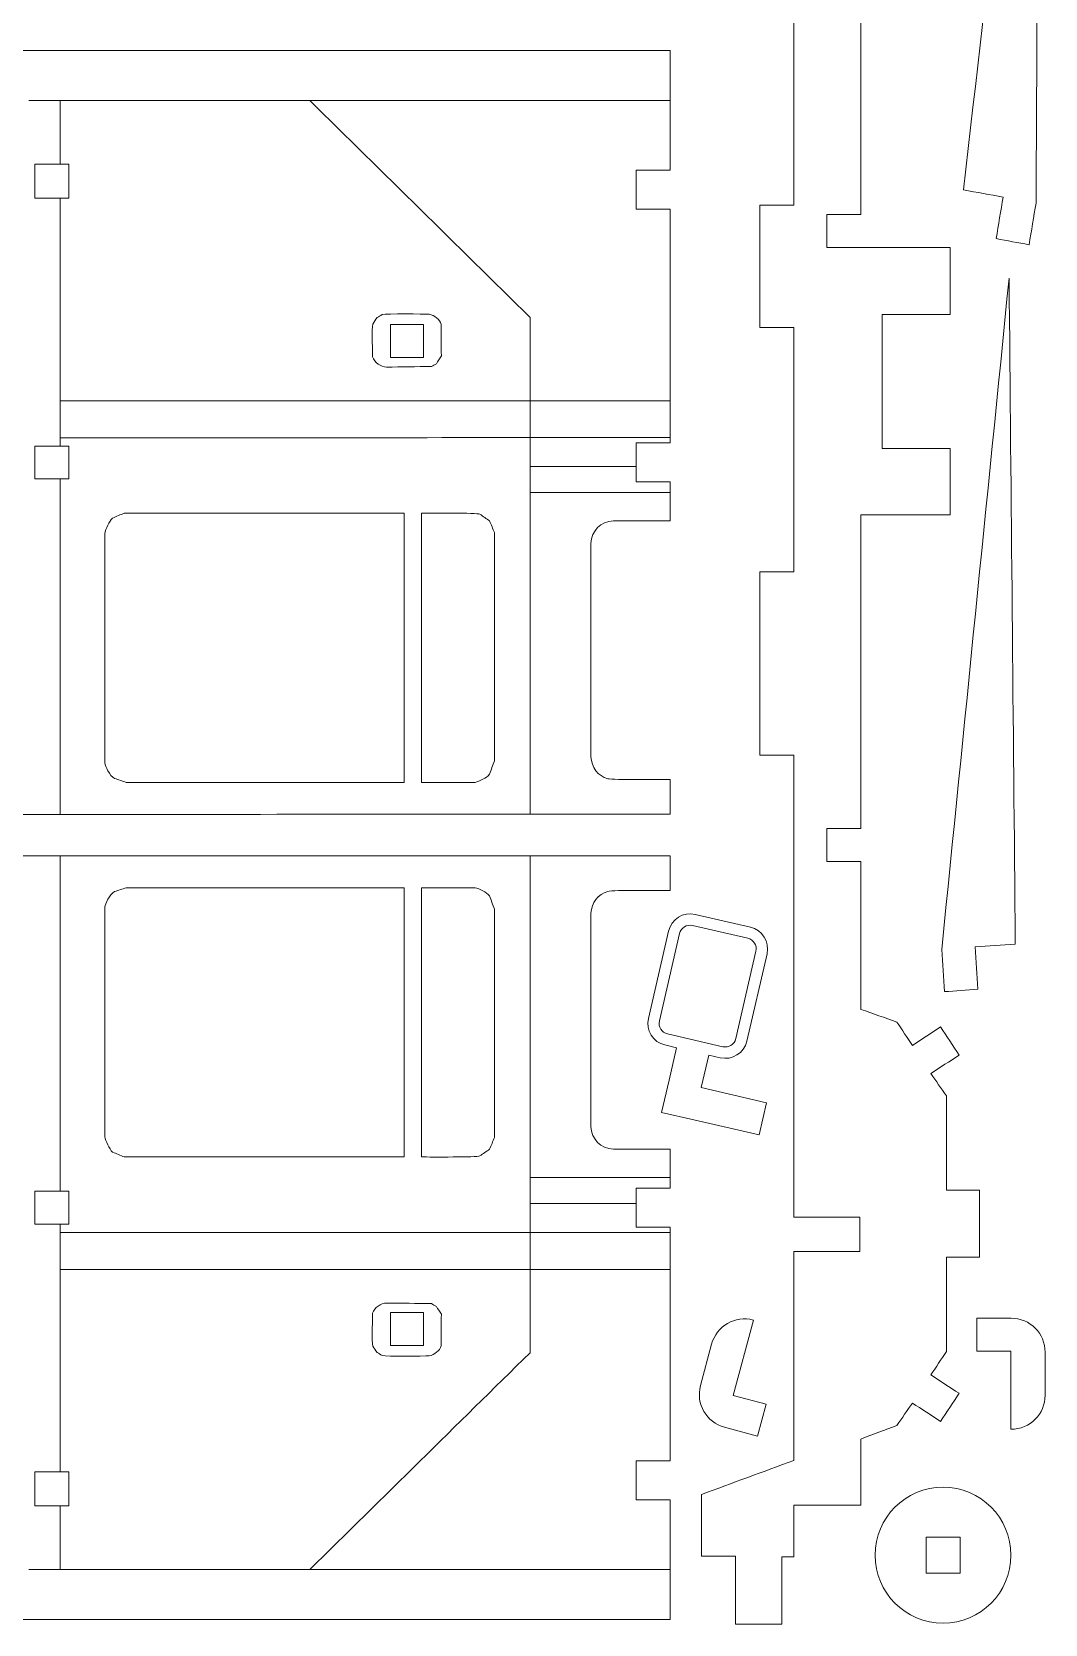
# Model space of a CAD drawing. Header units: centimetres. Extents: x -48.4 to 34, y -21.6 to 8.
# Drawn here: x -36.99 to -28.05, y -21.51 to -7.47 of the extents above; entities that cross this region are included whole.
import ezdxf

# ---------------------------------------------------------------- set-up
doc = ezdxf.new("R2010")
doc.units = ezdxf.units.CM
doc.header["$MEASUREMENT"] = 0
doc.layers.add('Camada 1', color=7, linetype='Continuous')

msp = doc.modelspace()

# ---------------------------------------------------------------- linework, layer by layer
at = {"layer": 'Camada 1', "color": 5, "lineweight": 9}
for points, knots in [([(-29.97022, -4.88466), (-29.94847, -4.98225), (-29.92673, -5.07984), (-29.90498, -5.17743), (-29.90498, -5.17743), (-29.66656, -5.12429), (-29.42813, -5.07116), (-29.18971, -5.01802), (-29.18971, -5.01802), (-29.08973, -5.01907), (-28.98974, -5.02011), (-28.88976, -5.02116), (-28.88976, -5.02116), (-28.88976, -5.21724), (-28.88976, -5.41333), (-28.88976, -5.60941), (-28.88976, -5.60941), (-28.98974, -5.60941), (-29.08973, -5.60941), (-29.18971, -5.60941), (-29.18971, -5.60941), (-29.18971, -6.00367), (-29.18971, -6.39794), (-29.18971, -6.7922), (-29.18971, -6.7922), (-29.08973, -6.7922), (-28.98974, -6.7922), (-28.88976, -6.7922), (-28.88976, -6.7922), (-28.88976, -6.98648), (-28.88976, -7.18076), (-28.88976, -7.37504), (-28.88976, -7.37504), (-29.15261, -7.37504), (-29.41545, -7.37504), (-29.6783, -7.37504), (-29.6783, -7.37504), (-29.6783, -7.94357), (-29.6783, -8.51211), (-29.6783, -9.08064), (-29.6783, -9.08064), (-29.77829, -9.08064), (-29.87829, -9.08064), (-29.97828, -9.08064), (-29.97828, -9.08064), (-29.97828, -9.17779), (-29.97828, -9.27493), (-29.97828, -9.37208), (-29.97828, -9.37208), (-29.61544, -9.37208), (-29.2526, -9.37207), (-28.88976, -9.37207), (-28.88976, -9.37207), (-28.88976, -9.5692), (-28.88976, -9.76634), (-28.88976, -9.96347), (-28.88976, -9.96347), (-29.09021, -9.96347), (-29.29066, -9.96347), (-29.49111, -9.96347), (-29.49111, -9.96347), (-29.49111, -10.35773), (-29.49111, -10.752), (-29.49111, -11.14626), (-29.49111, -11.14626), (-29.29066, -11.14626), (-29.09021, -11.14626), (-28.88976, -11.14626), (-28.88976, -11.14626), (-28.88976, -11.34054), (-28.88976, -11.53482), (-28.88976, -11.7291), (-28.88976, -11.7291), (-29.15261, -11.7291), (-29.41545, -11.7291), (-29.6783, -11.7291), (-29.6783, -11.7291), (-29.6783, -12.6519), (-29.6783, -13.57471), (-29.6783, -14.49751), (-29.6783, -14.49751), (-29.77829, -14.49751), (-29.87829, -14.49751), (-29.97828, -14.49751), (-29.97828, -14.49751), (-29.97828, -14.59465), (-29.97828, -14.69179), (-29.97828, -14.78893), (-29.97828, -14.78893), (-29.87829, -14.78893), (-29.77829, -14.78893), (-29.6783, -14.78893), (-29.6783, -14.78893), (-29.6783, -15.22319), (-29.6783, -15.65746), (-29.6783, -16.09172), (-29.6783, -16.09172), (-29.57259, -16.12886), (-29.46689, -16.16599), (-29.36118, -16.20313), (-29.36118, -16.20313), (-29.31547, -16.2717), (-29.26975, -16.34027), (-29.22404, -16.40884), (-29.22404, -16.40884), (-29.14119, -16.35456), (-29.05834, -16.30027), (-28.97549, -16.24599), (-28.97549, -16.24599), (-28.92121, -16.32885), (-28.86692, -16.4117), (-28.81264, -16.49456), (-28.81264, -16.49456), (-28.89549, -16.54883), (-28.97834, -16.60311), (-29.06119, -16.65738), (-29.06119, -16.65738), (-29.01548, -16.72309), (-28.96978, -16.78881), (-28.92407, -16.85452), (-28.92407, -16.85452), (-28.92407, -17.13165), (-28.92407, -17.40877), (-28.92407, -17.6859), (-28.92407, -17.6859), (-28.82693, -17.6859), (-28.72979, -17.6859), (-28.63265, -17.6859), (-28.63265, -17.6859), (-28.63265, -17.88303), (-28.63265, -18.08017), (-28.63265, -18.2773), (-28.63265, -18.2773), (-28.72979, -18.2773), (-28.82693, -18.2773), (-28.92407, -18.2773), (-28.92407, -18.2773), (-28.92407, -18.55443), (-28.92407, -18.83156), (-28.92407, -19.10869), (-28.92407, -19.10869), (-28.96978, -19.17726), (-29.01548, -19.24582), (-29.06119, -19.31439), (-29.06119, -19.31439), (-28.97834, -19.36867), (-28.89549, -19.42295), (-28.81264, -19.47723), (-28.81264, -19.47723), (-28.86692, -19.56009), (-28.92121, -19.64294), (-28.97549, -19.7258), (-28.97549, -19.7258), (-29.05834, -19.67152), (-29.14119, -19.61723), (-29.22404, -19.56295), (-29.22404, -19.56295), (-29.26975, -19.62866), (-29.31547, -19.69437), (-29.36118, -19.76008), (-29.36118, -19.76008), (-29.46689, -19.80008), (-29.57259, -19.84007), (-29.6783, -19.88007), (-29.6783, -19.88007), (-29.6783, -20.07436), (-29.6783, -20.26864), (-29.6783, -20.46293), (-29.6783, -20.46293), (-29.87544, -20.46293), (-30.07257, -20.46293), (-30.26971, -20.46293), (-30.26971, -20.46293), (-30.26971, -20.61464), (-30.26971, -20.76635), (-30.26971, -20.91806), (-30.26971, -20.91806), (-30.30543, -20.91806), (-30.34115, -20.91806), (-30.37687, -20.91806), (-30.37687, -20.91806), (-30.37687, -21.11629), (-30.37687, -21.31453), (-30.37687, -21.51276), (-30.37687, -21.51276), (-30.51258, -21.51276), (-30.64829, -21.51276), (-30.784, -21.51276), (-30.784, -21.51276), (-30.784, -21.31279), (-30.784, -21.11283), (-30.784, -20.91286), (-30.784, -20.91286), (-30.88398, -20.91286), (-30.98397, -20.91286), (-31.08395, -20.91286), (-31.08395, -20.91286), (-31.08395, -20.73145), (-31.08395, -20.55003), (-31.08395, -20.36862), (-31.08395, -20.36862), (-30.81254, -20.26862), (-30.54112, -20.16863), (-30.26971, -20.06863), (-30.26971, -20.06863), (-30.26971, -19.45438), (-30.2697, -18.84012), (-30.2697, -18.22587), (-30.2697, -18.22587), (-30.07542, -18.22587), (-29.88113, -18.22587), (-29.68685, -18.22587), (-29.68685, -18.22587), (-29.68685, -18.12541), (-29.68685, -18.02494), (-29.68685, -17.92448), (-29.68685, -17.92448), (-29.88113, -17.92448), (-30.07542, -17.92448), (-30.2697, -17.92448), (-30.2697, -17.92448), (-30.2697, -16.56614), (-30.2697, -15.2078), (-30.2697, -13.84946), (-30.2697, -13.84946), (-30.36968, -13.84946), (-30.46967, -13.84946), (-30.56965, -13.84946), (-30.56965, -13.84946), (-30.56965, -13.3106), (-30.56965, -12.77175), (-30.56965, -12.23289), (-30.56965, -12.23289), (-30.46967, -12.23289), (-30.36968, -12.23289), (-30.2697, -12.23289), (-30.2697, -12.23289), (-30.2697, -11.51441), (-30.2697, -10.79594), (-30.2697, -10.07746), (-30.2697, -10.07746), (-30.36968, -10.07746), (-30.46967, -10.07746), (-30.56965, -10.07746), (-30.56965, -10.07746), (-30.56965, -9.71822), (-30.56965, -9.35899), (-30.56965, -8.99975), (-30.56965, -8.99975), (-30.46967, -8.99975), (-30.36968, -8.99975), (-30.2697, -8.99975), (-30.2697, -8.99975), (-30.2697, -8.28127), (-30.2697, -7.5628), (-30.2697, -6.84432), (-30.2697, -6.84432), (-30.36968, -6.84432), (-30.46967, -6.84432), (-30.56965, -6.84432), (-30.56965, -6.84432), (-30.56965, -6.30546), (-30.56965, -5.76661), (-30.56965, -5.22775), (-30.56965, -5.22775), (-30.46967, -5.22775), (-30.36968, -5.22775), (-30.2697, -5.22775), (-30.2697, -5.22775), (-30.2697, -4.68889), (-30.2697, -4.15003), (-30.2697, -3.61117), (-30.2697, -3.61117), (-30.43398, -3.177), (-30.59827, -2.74282), (-30.76255, -2.30865), (-30.76255, -2.30865), (-30.59827, -2.24649), (-30.43398, -2.18433), (-30.2697, -2.12217), (-30.2697, -2.12217), (-30.2697, -1.60421), (-30.2697, -1.08627), (-30.2697, -0.56832), (-30.2697, -0.56832), (-30.07542, -0.56832), (-29.88113, -0.56832), (-29.68685, -0.56832), (-29.68685, -0.56832), (-29.68685, -0.46833), (-29.68685, -0.36834), (-29.68685, -0.26833), (-29.68685, -0.26833), (-29.88113, -0.26833), (-30.07542, -0.26833), (-30.2697, -0.26833), (-30.2697, -0.26833), (-30.2697, 0.3088), (-30.26969, 0.88592), (-30.26969, 1.46305), (-30.26969, 1.46305), (-30.3763, 1.50051), (-30.48291, 1.53798), (-30.58952, 1.57544), (-30.58952, 1.57544), (-30.63148, 1.76701), (-30.67343, 1.95857), (-30.71539, 2.15014), (-30.71539, 2.15014), (-30.79247, 2.46661), (-30.86954, 2.78308), (-30.94662, 3.09955), (-30.94662, 3.09955), (-30.94662, 3.40114), (-30.94662, 3.70273), (-30.94662, 4.00433), (-30.94662, 4.00433), (-30.88781, 4.00433), (-30.82901, 4.00433), (-30.7702, 4.00433), (-30.7702, 4.00433), (-30.7702, 4.10432), (-30.7702, 4.2043), (-30.7702, 4.30429), (-30.7702, 4.30429), (-30.57307, 4.30429), (-30.37593, 4.30429), (-30.1788, 4.30429), (-30.1788, 4.30429), (-30.1788, 4.2043), (-30.1788, 4.10432), (-30.1788, 4.00433), (-30.1788, 4.00433), (-30.1148, 4.00433), (-30.0508, 4.00433), (-29.9868, 4.00433), (-29.9868, 4.00433), (-29.9868, 3.50441), (-29.9868, 3.00448), (-29.9868, 2.50456), (-29.9868, 2.50456), (-29.88712, 2.50456), (-29.78743, 2.50455), (-29.68775, 2.50455), (-29.68775, 2.50455), (-29.68794, 2.19388), (-29.68813, 1.8832), (-29.68832, 1.57253), (-29.68832, 1.57253), (-29.57765, 1.53423), (-29.46699, 1.49593), (-29.35632, 1.45763), (-29.35632, 1.45763), (-29.31222, 1.39086), (-29.26813, 1.32408), (-29.22403, 1.25731), (-29.22403, 1.25731), (-29.14051, 1.31246), (-29.05699, 1.36762), (-28.97347, 1.42277), (-28.97347, 1.42277), (-28.91879, 1.34018), (-28.8641, 1.2576), (-28.80942, 1.17501), (-28.80942, 1.17501), (-28.89334, 1.11959), (-28.97727, 1.06417), (-29.06119, 1.00875), (-29.06119, 1.00875), (-29.01548, 0.94018), (-28.96977, 0.87162), (-28.92406, 0.80305), (-28.92406, 0.80305), (-28.92406, 0.52592), (-28.92406, 0.24878), (-28.92406, -0.02835), (-28.92406, -0.02835), (-28.82408, -0.02835), (-28.72409, -0.02834), (-28.62411, -0.02834), (-28.62411, -0.02834), (-28.62411, -0.22547), (-28.62411, -0.4226), (-28.62411, -0.61973), (-28.62411, -0.61973), (-28.72409, -0.61973), (-28.82408, -0.61975), (-28.92406, -0.61975), (-28.92406, -0.61975), (-28.92406, -0.89687), (-28.92406, -1.17399), (-28.92406, -1.45112), (-28.92406, -1.45112), (-28.96865, -1.51757), (-29.01324, -1.58401), (-29.05783, -1.65046), (-29.05783, -1.65046), (-28.97472, -1.70623), (-28.89161, -1.762), (-28.8085, -1.81777), (-28.8085, -1.81777), (-28.86359, -1.90009), (-28.91868, -1.98242), (-28.97377, -2.06474), (-28.97377, -2.06474), (-29.05728, -2.0087), (-29.14079, -1.95266), (-29.2243, -1.89661), (-29.2243, -1.89661), (-29.26992, -1.96525), (-29.31553, -2.03387), (-29.36115, -2.1025), (-29.36115, -2.1025), (-29.47163, -2.14132), (-29.58212, -2.18015), (-29.6926, -2.21897), (-29.6926, -2.21897), (-29.69117, -2.22306), (-29.68973, -2.22714), (-29.6883, -2.23123), (-29.6883, -2.23123), (-29.6883, -2.45472), (-29.6883, -2.67822), (-29.6883, -2.90171), (-29.6883, -2.90171), (-29.78828, -2.9019), (-29.88827, -2.9021), (-29.98825, -2.90229), (-29.98825, -2.90229), (-29.98801, -3.02683), (-29.98777, -3.15136), (-29.98753, -3.2759), (-29.98753, -3.2759), (-29.93754, -3.27569), (-29.88754, -3.27547), (-29.83755, -3.27526), (-29.83755, -3.27526), (-29.83759, -3.37525), (-29.83763, -3.47523), (-29.83767, -3.57522), (-29.83767, -3.57522), (-29.78768, -3.57524), (-29.73769, -3.57526), (-29.6877, -3.57528), (-29.6877, -3.57528), (-29.68787, -3.98846), (-29.68805, -4.40163), (-29.68822, -4.81481), (-29.68822, -4.81481), (-29.78222, -4.83809), (-29.87622, -4.86138), (-29.97022, -4.88466)], [0, 0, 0, 0, 0.00877193, 0.00877193, 0.00877193, 0.00877193, 0.01754386, 0.01754386, 0.01754386, 0.01754386, 0.02631579, 0.02631579, 0.02631579, 0.02631579, 0.03508772, 0.03508772, 0.03508772, 0.03508772, 0.04385965, 0.04385965, 0.04385965, 0.04385965, 0.05263158, 0.05263158, 0.05263158, 0.05263158, 0.06140351, 0.06140351, 0.06140351, 0.06140351, 0.07017544, 0.07017544, 0.07017544, 0.07017544, 0.07894737, 0.07894737, 0.07894737, 0.07894737, 0.0877193, 0.0877193, 0.0877193, 0.0877193, 0.09649123, 0.09649123, 0.09649123, 0.09649123, 0.10526316, 0.10526316, 0.10526316, 0.10526316, 0.11403509, 0.11403509, 0.11403509, 0.11403509, 0.12280702, 0.12280702, 0.12280702, 0.12280702, 0.13157895, 0.13157895, 0.13157895, 0.13157895, 0.14035088, 0.14035088, 0.14035088, 0.14035088, 0.14912281, 0.14912281, 0.14912281, 0.14912281, 0.15789474, 0.15789474, 0.15789474, 0.15789474, 0.16666667, 0.16666667, 0.16666667, 0.16666667, 0.1754386, 0.1754386, 0.1754386, 0.1754386, 0.18421053, 0.18421053, 0.18421053, 0.18421053, 0.19298246, 0.19298246, 0.19298246, 0.19298246, 0.20175439, 0.20175439, 0.20175439, 0.20175439, 0.21052632, 0.21052632, 0.21052632, 0.21052632, 0.21929825, 0.21929825, 0.21929825, 0.21929825, 0.22807018, 0.22807018, 0.22807018, 0.22807018, 0.23684211, 0.23684211, 0.23684211, 0.23684211, 0.24561404, 0.24561404, 0.24561404, 0.24561404, 0.25438596, 0.25438596, 0.25438596, 0.25438596, 0.26315789, 0.26315789, 0.26315789, 0.26315789, 0.27192982, 0.27192982, 0.27192982, 0.27192982, 0.28070175, 0.28070175, 0.28070175, 0.28070175, 0.28947368, 0.28947368, 0.28947368, 0.28947368, 0.29824561, 0.29824561, 0.29824561, 0.29824561, 0.30701754, 0.30701754, 0.30701754, 0.30701754, 0.31578947, 0.31578947, 0.31578947, 0.31578947, 0.3245614, 0.3245614, 0.3245614, 0.3245614, 0.33333333, 0.33333333, 0.33333333, 0.33333333, 0.34210526, 0.34210526, 0.34210526, 0.34210526, 0.35087719, 0.35087719, 0.35087719, 0.35087719, 0.35964912, 0.35964912, 0.35964912, 0.35964912, 0.36842105, 0.36842105, 0.36842105, 0.36842105, 0.37719298, 0.37719298, 0.37719298, 0.37719298, 0.38596491, 0.38596491, 0.38596491, 0.38596491, 0.39473684, 0.39473684, 0.39473684, 0.39473684, 0.40350877, 0.40350877, 0.40350877, 0.40350877, 0.4122807, 0.4122807, 0.4122807, 0.4122807, 0.42105263, 0.42105263, 0.42105263, 0.42105263, 0.42982456, 0.42982456, 0.42982456, 0.42982456, 0.43859649, 0.43859649, 0.43859649, 0.43859649, 0.44736842, 0.44736842, 0.44736842, 0.44736842, 0.45614035, 0.45614035, 0.45614035, 0.45614035, 0.46491228, 0.46491228, 0.46491228, 0.46491228, 0.47368421, 0.47368421, 0.47368421, 0.47368421, 0.48245614, 0.48245614, 0.48245614, 0.48245614, 0.49122807, 0.49122807, 0.49122807, 0.49122807, 0.5, 0.5, 0.5, 0.5, 0.50877193, 0.50877193, 0.50877193, 0.50877193, 0.51754386, 0.51754386, 0.51754386, 0.51754386, 0.52631579, 0.52631579, 0.52631579, 0.52631579, 0.53508772, 0.53508772, 0.53508772, 0.53508772, 0.54385965, 0.54385965, 0.54385965, 0.54385965, 0.55263158, 0.55263158, 0.55263158, 0.55263158, 0.56140351, 0.56140351, 0.56140351, 0.56140351, 0.57017544, 0.57017544, 0.57017544, 0.57017544, 0.57894737, 0.57894737, 0.57894737, 0.57894737, 0.5877193, 0.5877193, 0.5877193, 0.5877193, 0.59649123, 0.59649123, 0.59649123, 0.59649123, 0.60526316, 0.60526316, 0.60526316, 0.60526316, 0.61403509, 0.61403509, 0.61403509, 0.61403509, 0.62280702, 0.62280702, 0.62280702, 0.62280702, 0.63157895, 0.63157895, 0.63157895, 0.63157895, 0.64035088, 0.64035088, 0.64035088, 0.64035088, 0.64912281, 0.64912281, 0.64912281, 0.64912281, 0.65789474, 0.65789474, 0.65789474, 0.65789474, 0.66666667, 0.66666667, 0.66666667, 0.66666667, 0.6754386, 0.6754386, 0.6754386, 0.6754386, 0.68421053, 0.68421053, 0.68421053, 0.68421053, 0.69298246, 0.69298246, 0.69298246, 0.69298246, 0.70175439, 0.70175439, 0.70175439, 0.70175439, 0.71052632, 0.71052632, 0.71052632, 0.71052632, 0.71929825, 0.71929825, 0.71929825, 0.71929825, 0.72807018, 0.72807018, 0.72807018, 0.72807018, 0.73684211, 0.73684211, 0.73684211, 0.73684211, 0.74561404, 0.74561404, 0.74561404, 0.74561404, 0.75438596, 0.75438596, 0.75438596, 0.75438596, 0.76315789, 0.76315789, 0.76315789, 0.76315789, 0.77192982, 0.77192982, 0.77192982, 0.77192982, 0.78070175, 0.78070175, 0.78070175, 0.78070175, 0.78947368, 0.78947368, 0.78947368, 0.78947368, 0.79824561, 0.79824561, 0.79824561, 0.79824561, 0.80701754, 0.80701754, 0.80701754, 0.80701754, 0.81578947, 0.81578947, 0.81578947, 0.81578947, 0.8245614, 0.8245614, 0.8245614, 0.8245614, 0.83333333, 0.83333333, 0.83333333, 0.83333333, 0.84210526, 0.84210526, 0.84210526, 0.84210526, 0.85087719, 0.85087719, 0.85087719, 0.85087719, 0.85964912, 0.85964912, 0.85964912, 0.85964912, 0.86842105, 0.86842105, 0.86842105, 0.86842105, 0.87719298, 0.87719298, 0.87719298, 0.87719298, 0.88596491, 0.88596491, 0.88596491, 0.88596491, 0.89473684, 0.89473684, 0.89473684, 0.89473684, 0.90350877, 0.90350877, 0.90350877, 0.90350877, 0.9122807, 0.9122807, 0.9122807, 0.9122807, 0.92105263, 0.92105263, 0.92105263, 0.92105263, 0.92982456, 0.92982456, 0.92982456, 0.92982456, 0.93859649, 0.93859649, 0.93859649, 0.93859649, 0.94736842, 0.94736842, 0.94736842, 0.94736842, 0.95614035, 0.95614035, 0.95614035, 0.95614035, 0.96491228, 0.96491228, 0.96491228, 0.96491228, 0.97368421, 0.97368421, 0.97368421, 0.97368421, 0.98245614, 0.98245614, 0.98245614, 0.98245614, 1, 1, 1, 1]), ([(-28.77343, -8.866), (-28.55058, -6.92147), (-28.32774, -4.97694), (-28.10489, -3.0324), (-28.10489, -3.0324), (-28.11428, -5.0153), (-28.12369, -6.99818), (-28.1331, -8.98107), (-28.1331, -8.98107), (-28.15379, -9.10346), (-28.17449, -9.22583), (-28.19518, -9.34822), (-28.19518, -9.34822), (-28.29196, -9.33053), (-28.38871, -9.31284), (-28.48547, -9.29514), (-28.48547, -9.29514), (-28.46476, -9.17277), (-28.44406, -9.05038), (-28.42336, -8.92802), (-28.42336, -8.92802), (-28.54005, -8.90734), (-28.65674, -8.88667), (-28.77343, -8.866)], [0, 0, 0, 0, 0.14285714, 0.14285714, 0.14285714, 0.14285714, 0.28571429, 0.28571429, 0.28571429, 0.28571429, 0.42857143, 0.42857143, 0.42857143, 0.42857143, 0.57142857, 0.57142857, 0.57142857, 0.57142857, 0.71428571, 0.71428571, 0.71428571, 0.71428571, 1, 1, 1, 1]), ([(-42.0825, -11.75929), (-41.91021, -12.0664), (-41.73793, -12.37352), (-41.56564, -12.68063), (-41.56564, -12.68063), (-41.65285, -12.72953), (-41.74006, -12.77844), (-41.82727, -12.82734), (-41.82727, -12.82734), (-41.68242, -13.08564), (-41.53758, -13.34395), (-41.39273, -13.60225), (-41.39273, -13.60225), (-41.30552, -13.55335), (-41.21831, -13.50444), (-41.1311, -13.45554), (-41.1311, -13.45554), (-40.95967, -13.76124), (-40.78825, -14.06693), (-40.61682, -14.37263), (-40.61682, -14.37263), (-37.53128, -14.37204), (-34.44575, -14.37145), (-31.36021, -14.37086), (-31.36021, -14.37086), (-31.36021, -14.2686), (-31.36021, -14.16634), (-31.36021, -14.06408), (-31.36021, -14.06408), (-31.44252, -14.06408), (-31.86175, -14.07071), (-31.9119, -14.05727), (-31.9119, -14.05727), (-31.99967, -14.03375), (-32.05402, -13.95693), (-32.06011, -13.86412), (-32.06011, -13.86412), (-32.06011, -13.23747), (-32.06011, -12.61082), (-32.06011, -11.98417), (-32.06011, -11.98417), (-32.05245, -11.86749), (-31.97684, -11.79184), (-31.86014, -11.78421), (-31.86014, -11.78421), (-31.6935, -11.78421), (-31.52685, -11.78421), (-31.36021, -11.78421), (-31.36021, -11.78421), (-31.36021, -11.66964), (-31.36021, -11.55508), (-31.36021, -11.44051), (-31.36021, -11.44051), (-31.4602, -11.44051), (-31.56018, -11.44051), (-31.66017, -11.44051), (-31.66017, -11.44051), (-31.66017, -11.32594), (-31.66017, -11.21138), (-31.66017, -11.09681), (-31.66017, -11.09681), (-31.56018, -11.09681), (-31.4602, -11.09681), (-31.36021, -11.09681), (-31.36021, -11.09681), (-31.36021, -10.40942), (-31.36021, -9.72203), (-31.36021, -9.03464), (-31.36021, -9.03464), (-31.4602, -9.03464), (-31.56018, -9.03464), (-31.66017, -9.03464), (-31.66017, -9.03464), (-31.66017, -8.92007), (-31.66017, -8.80551), (-31.66017, -8.69094), (-31.66017, -8.69094), (-31.56018, -8.69094), (-31.4602, -8.69094), (-31.36021, -8.69094), (-31.36021, -8.69094), (-31.36021, -8.33924), (-31.36021, -7.98754), (-31.36021, -7.63584), (-31.36021, -7.63584), (-35.20857, -7.63584), (-39.05693, -7.63584), (-42.90529, -7.63584), (-42.90529, -7.63584), (-43.1167, -8.24153), (-43.32812, -8.84722), (-43.53953, -9.4529), (-43.53953, -9.4529), (-43.81095, -9.63289), (-44.08236, -9.81288), (-44.35378, -9.99287), (-44.35378, -9.99287), (-45.16231, -9.99287), (-45.97083, -9.99287), (-46.77936, -9.99287), (-46.77936, -9.99287), (-47.05078, -9.81288), (-47.32219, -9.63289), (-47.59361, -9.4529), (-47.59361, -9.4529), (-47.769, -8.98721), (-47.94439, -8.52152), (-48.11978, -8.05583), (-48.11978, -8.05583), (-48.1958, -8.05583), (-48.27183, -8.05583), (-48.34785, -8.05583), (-48.34785, -8.05583), (-48.34785, -8.94436), (-48.34785, -9.83289), (-48.34785, -10.7214), (-48.34785, -10.7214), (-46.2594, -10.7214), (-44.17094, -10.72142), (-42.08249, -10.72142), (-42.08249, -10.72142), (-42.08249, -11.06738), (-42.0825, -11.41333), (-42.0825, -11.75929)], [0, 0, 0, 0, 0.03125, 0.03125, 0.03125, 0.03125, 0.0625, 0.0625, 0.0625, 0.0625, 0.09375, 0.09375, 0.09375, 0.09375, 0.125, 0.125, 0.125, 0.125, 0.15625, 0.15625, 0.15625, 0.15625, 0.1875, 0.1875, 0.1875, 0.1875, 0.21875, 0.21875, 0.21875, 0.21875, 0.25, 0.25, 0.25, 0.25, 0.28125, 0.28125, 0.28125, 0.28125, 0.3125, 0.3125, 0.3125, 0.3125, 0.34375, 0.34375, 0.34375, 0.34375, 0.375, 0.375, 0.375, 0.375, 0.40625, 0.40625, 0.40625, 0.40625, 0.4375, 0.4375, 0.4375, 0.4375, 0.46875, 0.46875, 0.46875, 0.46875, 0.5, 0.5, 0.5, 0.5, 0.53125, 0.53125, 0.53125, 0.53125, 0.5625, 0.5625, 0.5625, 0.5625, 0.59375, 0.59375, 0.59375, 0.59375, 0.625, 0.625, 0.625, 0.625, 0.65625, 0.65625, 0.65625, 0.65625, 0.6875, 0.6875, 0.6875, 0.6875, 0.71875, 0.71875, 0.71875, 0.71875, 0.75, 0.75, 0.75, 0.75, 0.78125, 0.78125, 0.78125, 0.78125, 0.8125, 0.8125, 0.8125, 0.8125, 0.84375, 0.84375, 0.84375, 0.84375, 0.875, 0.875, 0.875, 0.875, 0.90625, 0.90625, 0.90625, 0.90625, 0.9375, 0.9375, 0.9375, 0.9375, 1, 1, 1, 1]), ([(-36.74301, -8.63867), (-36.8172, -8.63867), (-36.89138, -8.63867), (-36.96557, -8.63867), (-36.96557, -8.63867), (-36.96557, -8.73866), (-36.96557, -8.83866), (-36.96557, -8.93865), (-36.96557, -8.93865), (-36.86558, -8.93865), (-36.7656, -8.93865), (-36.66561, -8.93865), (-36.66561, -8.93865), (-36.66561, -8.83866), (-36.66561, -8.73866), (-36.66561, -8.63867), (-36.66561, -8.63867), (-36.69141, -8.63867), (-36.71721, -8.63867), (-36.74301, -8.63867)], [0, 0, 0, 0, 0.16666667, 0.16666667, 0.16666667, 0.16666667, 0.33333333, 0.33333333, 0.33333333, 0.33333333, 0.5, 0.5, 0.5, 0.5, 0.66666667, 0.66666667, 0.66666667, 0.66666667, 1, 1, 1, 1]), ([(-28.31626, -15.51617), (-28.33463, -13.55899), (-28.35299, -11.60182), (-28.37135, -9.64464), (-28.37135, -9.64464), (-28.56928, -11.61766), (-28.76719, -13.59066), (-28.96511, -15.56367), (-28.96511, -15.56367), (-28.95732, -15.68755), (-28.94953, -15.81142), (-28.94174, -15.9353), (-28.94174, -15.9353), (-28.84365, -15.92782), (-28.74558, -15.92034), (-28.6475, -15.91285), (-28.6475, -15.91285), (-28.65529, -15.78898), (-28.66309, -15.66511), (-28.67089, -15.54125), (-28.67089, -15.54125), (-28.55268, -15.53288), (-28.43446, -15.52452), (-28.31626, -15.51617)], [0, 0, 0, 0, 0.14285714, 0.14285714, 0.14285714, 0.14285714, 0.28571429, 0.28571429, 0.28571429, 0.28571429, 0.42857143, 0.42857143, 0.42857143, 0.42857143, 0.57142857, 0.57142857, 0.57142857, 0.57142857, 0.71428571, 0.71428571, 0.71428571, 0.71428571, 1, 1, 1, 1]), ([(-33.82862, -10.05286), (-33.73148, -10.05286), (-33.63434, -10.05286), (-33.5372, -10.05286), (-33.5372, -10.05286), (-33.5372, -10.14999), (-33.5372, -10.24714), (-33.5372, -10.34427), (-33.5372, -10.34427), (-33.63434, -10.34427), (-33.73148, -10.34427), (-33.82862, -10.34427), (-33.82862, -10.34427), (-33.82862, -10.24714), (-33.82862, -10.14999), (-33.82862, -10.05286)], [0, 0, 0, 0, 0.2, 0.2, 0.2, 0.2, 0.4, 0.4, 0.4, 0.4, 0.6, 0.6, 0.6, 0.6, 1, 1, 1, 1]), ([(-36.66561, -11.41421), (-36.7656, -11.41421), (-36.86558, -11.41421), (-36.96557, -11.41421), (-36.96557, -11.41421), (-36.96557, -11.31755), (-36.96557, -11.22089), (-36.96557, -11.12423), (-36.96557, -11.12423), (-36.86558, -11.12423), (-36.7656, -11.12423), (-36.66561, -11.12423), (-36.66561, -11.12423), (-36.66561, -11.22089), (-36.66561, -11.31755), (-36.66561, -11.41421)], [0, 0, 0, 0, 0.2, 0.2, 0.2, 0.2, 0.4, 0.4, 0.4, 0.4, 0.6, 0.6, 0.6, 0.6, 1, 1, 1, 1]), ([(-36.27993, -11.75849), (-36.24564, -11.7442), (-36.21136, -11.72992), (-36.17707, -11.71563), (-36.17707, -11.71563), (-35.35426, -11.71563), (-34.53145, -11.71563), (-33.70864, -11.71563), (-33.70864, -11.71563), (-33.70864, -12.50702), (-33.70864, -13.29841), (-33.70864, -14.0898), (-33.70864, -14.0898), (-34.52574, -14.0898), (-35.34284, -14.0898), (-36.15994, -14.0898), (-36.15994, -14.0898), (-36.19422, -14.07837), (-36.2285, -14.06694), (-36.26278, -14.05551), (-36.26278, -14.05551), (-36.30691, -14.03203), (-36.34453, -13.94808), (-36.34849, -13.91837), (-36.34849, -13.91837), (-36.34849, -13.24412), (-36.34849, -12.56987), (-36.34849, -11.89562), (-36.34849, -11.89562), (-36.34227, -11.85492), (-36.30979, -11.78713), (-36.27993, -11.75849)], [0, 0, 0, 0, 0.11111111, 0.11111111, 0.11111111, 0.11111111, 0.22222222, 0.22222222, 0.22222222, 0.22222222, 0.33333333, 0.33333333, 0.33333333, 0.33333333, 0.44444444, 0.44444444, 0.44444444, 0.44444444, 0.55555556, 0.55555556, 0.55555556, 0.55555556, 0.66666667, 0.66666667, 0.66666667, 0.66666667, 0.77777778, 0.77777778, 0.77777778, 0.77777778, 1, 1, 1, 1]), ([(-33.08295, -14.0898), (-33.24009, -14.0898), (-33.39722, -14.0898), (-33.55436, -14.0898), (-33.55436, -14.0898), (-33.55436, -13.29841), (-33.55436, -12.50702), (-33.55436, -11.71563), (-33.55436, -11.71563), (-33.47132, -11.71477), (-33.06776, -11.71261), (-33.0401, -11.72421), (-33.0401, -11.72421), (-33.01153, -11.74421), (-32.98296, -11.76421), (-32.95439, -11.78421), (-32.95439, -11.78421), (-32.9401, -11.81849), (-32.92582, -11.85277), (-32.91153, -11.88705), (-32.91153, -11.88705), (-32.91153, -12.55844), (-32.91153, -13.22984), (-32.91153, -13.90123), (-32.91153, -13.90123), (-32.92602, -13.9404), (-32.94052, -13.97956), (-32.95501, -14.01873), (-32.95501, -14.01873), (-32.98301, -14.05284), (-33.04093, -14.0784), (-33.08295, -14.0898)], [0, 0, 0, 0, 0.11111111, 0.11111111, 0.11111111, 0.11111111, 0.22222222, 0.22222222, 0.22222222, 0.22222222, 0.33333333, 0.33333333, 0.33333333, 0.33333333, 0.44444444, 0.44444444, 0.44444444, 0.44444444, 0.55555556, 0.55555556, 0.55555556, 0.55555556, 0.66666667, 0.66666667, 0.66666667, 0.66666667, 0.77777778, 0.77777778, 0.77777778, 0.77777778, 1, 1, 1, 1]), ([(-42.0825, -17.34919), (-41.91021, -17.04208), (-41.73793, -16.73496), (-41.56564, -16.42785), (-41.56564, -16.42785), (-41.65285, -16.37895), (-41.74006, -16.33004), (-41.82727, -16.28114), (-41.82727, -16.28114), (-41.68242, -16.02284), (-41.53758, -15.76453), (-41.39273, -15.50623), (-41.39273, -15.50623), (-41.30552, -15.55513), (-41.21831, -15.60404), (-41.1311, -15.65294), (-41.1311, -15.65294), (-40.95967, -15.34724), (-40.78825, -15.04155), (-40.61682, -14.73585), (-40.61682, -14.73585), (-37.53128, -14.73644), (-34.44575, -14.73703), (-31.36021, -14.73762), (-31.36021, -14.73762), (-31.36021, -14.83988), (-31.36021, -14.94214), (-31.36021, -15.0444), (-31.36021, -15.0444), (-31.44252, -15.0444), (-31.86175, -15.03777), (-31.9119, -15.05121), (-31.9119, -15.05121), (-31.99967, -15.07473), (-32.05402, -15.15155), (-32.06011, -15.24436), (-32.06011, -15.24436), (-32.06011, -15.87101), (-32.06011, -16.49766), (-32.06011, -17.12431), (-32.06011, -17.12431), (-32.05245, -17.24099), (-31.97684, -17.31664), (-31.86014, -17.32427), (-31.86014, -17.32427), (-31.6935, -17.32427), (-31.52685, -17.32427), (-31.36021, -17.32427), (-31.36021, -17.32427), (-31.36021, -17.43884), (-31.36021, -17.5534), (-31.36021, -17.66797), (-31.36021, -17.66797), (-31.4602, -17.66797), (-31.56018, -17.66797), (-31.66017, -17.66797), (-31.66017, -17.66797), (-31.66017, -17.78254), (-31.66017, -17.8971), (-31.66017, -18.01167), (-31.66017, -18.01167), (-31.56018, -18.01167), (-31.4602, -18.01167), (-31.36021, -18.01167), (-31.36021, -18.01167), (-31.36021, -18.69906), (-31.36021, -19.38645), (-31.36021, -20.07384), (-31.36021, -20.07384), (-31.4602, -20.07384), (-31.56018, -20.07384), (-31.66017, -20.07384), (-31.66017, -20.07384), (-31.66017, -20.18841), (-31.66017, -20.30297), (-31.66017, -20.41754), (-31.66017, -20.41754), (-31.56018, -20.41754), (-31.4602, -20.41754), (-31.36021, -20.41754), (-31.36021, -20.41754), (-31.36021, -20.76924), (-31.36021, -21.12093), (-31.36021, -21.47263), (-31.36021, -21.47263), (-35.20857, -21.47263), (-39.05693, -21.47263), (-42.90529, -21.47263), (-42.90529, -21.47263), (-43.1167, -20.86695), (-43.32812, -20.26126), (-43.53953, -19.65558), (-43.53953, -19.65558), (-43.81095, -19.47559), (-44.08236, -19.2956), (-44.35378, -19.11561), (-44.35378, -19.11561), (-45.16231, -19.11561), (-45.97083, -19.11561), (-46.77936, -19.11561), (-46.77936, -19.11561), (-47.05078, -19.2956), (-47.32219, -19.47559), (-47.59361, -19.65558), (-47.59361, -19.65558), (-47.769, -20.12127), (-47.94439, -20.58695), (-48.11978, -21.05264), (-48.11978, -21.05264), (-48.1958, -21.05264), (-48.27183, -21.05264), (-48.34785, -21.05264), (-48.34785, -21.05264), (-48.34785, -20.16412), (-48.34785, -19.27559), (-48.34785, -18.38707), (-48.34785, -18.38707), (-46.2594, -18.38707), (-44.17094, -18.38706), (-42.08249, -18.38706), (-42.08249, -18.38706), (-42.08249, -18.0411), (-42.0825, -17.69515), (-42.0825, -17.34919)], [0, 0, 0, 0, 0.03125, 0.03125, 0.03125, 0.03125, 0.0625, 0.0625, 0.0625, 0.0625, 0.09375, 0.09375, 0.09375, 0.09375, 0.125, 0.125, 0.125, 0.125, 0.15625, 0.15625, 0.15625, 0.15625, 0.1875, 0.1875, 0.1875, 0.1875, 0.21875, 0.21875, 0.21875, 0.21875, 0.25, 0.25, 0.25, 0.25, 0.28125, 0.28125, 0.28125, 0.28125, 0.3125, 0.3125, 0.3125, 0.3125, 0.34375, 0.34375, 0.34375, 0.34375, 0.375, 0.375, 0.375, 0.375, 0.40625, 0.40625, 0.40625, 0.40625, 0.4375, 0.4375, 0.4375, 0.4375, 0.46875, 0.46875, 0.46875, 0.46875, 0.5, 0.5, 0.5, 0.5, 0.53125, 0.53125, 0.53125, 0.53125, 0.5625, 0.5625, 0.5625, 0.5625, 0.59375, 0.59375, 0.59375, 0.59375, 0.625, 0.625, 0.625, 0.625, 0.65625, 0.65625, 0.65625, 0.65625, 0.6875, 0.6875, 0.6875, 0.6875, 0.71875, 0.71875, 0.71875, 0.71875, 0.75, 0.75, 0.75, 0.75, 0.78125, 0.78125, 0.78125, 0.78125, 0.8125, 0.8125, 0.8125, 0.8125, 0.84375, 0.84375, 0.84375, 0.84375, 0.875, 0.875, 0.875, 0.875, 0.90625, 0.90625, 0.90625, 0.90625, 0.9375, 0.9375, 0.9375, 0.9375, 1, 1, 1, 1]), ([(-36.27993, -17.34999), (-36.24564, -17.36428), (-36.21136, -17.37856), (-36.17707, -17.39285), (-36.17707, -17.39285), (-35.35426, -17.39285), (-34.53145, -17.39285), (-33.70864, -17.39285), (-33.70864, -17.39285), (-33.70864, -16.60146), (-33.70864, -15.81007), (-33.70864, -15.01868), (-33.70864, -15.01868), (-34.52574, -15.01868), (-35.34284, -15.01868), (-36.15994, -15.01868), (-36.15994, -15.01868), (-36.19422, -15.03011), (-36.2285, -15.04154), (-36.26278, -15.05297), (-36.26278, -15.05297), (-36.30691, -15.07645), (-36.34453, -15.1604), (-36.34849, -15.19011), (-36.34849, -15.19011), (-36.34849, -15.86436), (-36.34849, -16.53861), (-36.34849, -17.21286), (-36.34849, -17.21286), (-36.34227, -17.25356), (-36.30979, -17.32135), (-36.27993, -17.34999)], [0, 0, 0, 0, 0.11111111, 0.11111111, 0.11111111, 0.11111111, 0.22222222, 0.22222222, 0.22222222, 0.22222222, 0.33333333, 0.33333333, 0.33333333, 0.33333333, 0.44444444, 0.44444444, 0.44444444, 0.44444444, 0.55555556, 0.55555556, 0.55555556, 0.55555556, 0.66666667, 0.66666667, 0.66666667, 0.66666667, 0.77777778, 0.77777778, 0.77777778, 0.77777778, 1, 1, 1, 1]), ([(-33.08295, -15.01868), (-33.24009, -15.01868), (-33.39722, -15.01868), (-33.55436, -15.01868), (-33.55436, -15.01868), (-33.55436, -15.81007), (-33.55436, -16.60146), (-33.55436, -17.39285), (-33.55436, -17.39285), (-33.47132, -17.39371), (-33.06776, -17.39587), (-33.0401, -17.38427), (-33.0401, -17.38427), (-33.01153, -17.36427), (-32.98296, -17.34427), (-32.95439, -17.32427), (-32.95439, -17.32427), (-32.9401, -17.28999), (-32.92582, -17.25571), (-32.91153, -17.22143), (-32.91153, -17.22143), (-32.91153, -16.55004), (-32.91153, -15.87864), (-32.91153, -15.20725), (-32.91153, -15.20725), (-32.92602, -15.16808), (-32.94052, -15.12892), (-32.95501, -15.08975), (-32.95501, -15.08975), (-32.98301, -15.05564), (-33.04093, -15.03008), (-33.08295, -15.01868)], [0, 0, 0, 0, 0.11111111, 0.11111111, 0.11111111, 0.11111111, 0.22222222, 0.22222222, 0.22222222, 0.22222222, 0.33333333, 0.33333333, 0.33333333, 0.33333333, 0.44444444, 0.44444444, 0.44444444, 0.44444444, 0.55555556, 0.55555556, 0.55555556, 0.55555556, 0.66666667, 0.66666667, 0.66666667, 0.66666667, 0.77777778, 0.77777778, 0.77777778, 0.77777778, 1, 1, 1, 1]), ([(-31.02108, -16.49471), (-31.02108, -16.49471), (-31.08728, -16.78146), (-31.08728, -16.78146), (-31.08728, -16.78146), (-31.08728, -16.78146), (-30.51105, -16.91449), (-30.51105, -16.91449), (-30.51105, -16.91449), (-30.51105, -16.91449), (-30.5766, -17.19844), (-30.5766, -17.19844), (-30.5766, -17.19844), (-30.5766, -17.19844), (-31.15284, -17.06541), (-31.15284, -17.06541), (-31.15284, -17.06541), (-31.15284, -17.06541), (-31.43679, -16.99985), (-31.43679, -16.99985), (-31.43679, -16.99985), (-31.43679, -16.99985), (-31.37123, -16.7159), (-31.37123, -16.7159), (-31.37123, -16.7159), (-31.37123, -16.7159), (-31.30503, -16.42916), (-31.30503, -16.42916), (-31.30503, -16.42916), (-31.30503, -16.42916), (-31.407, -16.40562), (-31.407, -16.40562), (-31.407, -16.40562), (-31.51169, -16.38145), (-31.57755, -16.27604), (-31.55338, -16.17135), (-31.55338, -16.17135), (-31.55338, -16.17135), (-31.37539, -15.40036), (-31.37539, -15.40036), (-31.37539, -15.40036), (-31.35122, -15.29568), (-31.24581, -15.22981), (-31.14112, -15.25398), (-31.14112, -15.25398), (-31.14112, -15.25398), (-30.65325, -15.36661), (-30.65325, -15.36661), (-30.65325, -15.36661), (-30.54856, -15.39078), (-30.48269, -15.49619), (-30.50686, -15.60088), (-30.50686, -15.60088), (-30.50686, -15.60088), (-30.68486, -16.37187), (-30.68486, -16.37187), (-30.68486, -16.37187), (-30.70903, -16.47655), (-30.81444, -16.54242), (-30.91912, -16.51825), (-30.91912, -16.51825), (-30.91912, -16.51825), (-31.02108, -16.49471), (-31.02108, -16.49471)], [0, 0, 0, 0, 0.05882353, 0.05882353, 0.05882353, 0.05882353, 0.11764706, 0.11764706, 0.11764706, 0.11764706, 0.17647059, 0.17647059, 0.17647059, 0.17647059, 0.23529412, 0.23529412, 0.23529412, 0.23529412, 0.29411765, 0.29411765, 0.29411765, 0.29411765, 0.35294118, 0.35294118, 0.35294118, 0.35294118, 0.41176471, 0.41176471, 0.41176471, 0.41176471, 0.47058824, 0.47058824, 0.47058824, 0.47058824, 0.52941176, 0.52941176, 0.52941176, 0.52941176, 0.58823529, 0.58823529, 0.58823529, 0.58823529, 0.64705882, 0.64705882, 0.64705882, 0.64705882, 0.70588235, 0.70588235, 0.70588235, 0.70588235, 0.76470588, 0.76470588, 0.76470588, 0.76470588, 0.82352941, 0.82352941, 0.82352941, 0.82352941, 0.88235294, 0.88235294, 0.88235294, 0.88235294, 1, 1, 1, 1]), ([(-36.66561, -17.69427), (-36.7656, -17.69427), (-36.86558, -17.69427), (-36.96557, -17.69427), (-36.96557, -17.69427), (-36.96557, -17.79093), (-36.96557, -17.88759), (-36.96557, -17.98425), (-36.96557, -17.98425), (-36.86558, -17.98425), (-36.7656, -17.98425), (-36.66561, -17.98425), (-36.66561, -17.98425), (-36.66561, -17.88759), (-36.66561, -17.79093), (-36.66561, -17.69427)], [0, 0, 0, 0, 0.2, 0.2, 0.2, 0.2, 0.4, 0.4, 0.4, 0.4, 0.6, 0.6, 0.6, 0.6, 1, 1, 1, 1]), ([(-33.82862, -19.05561), (-33.73148, -19.05561), (-33.63434, -19.05561), (-33.5372, -19.05561), (-33.5372, -19.05561), (-33.5372, -18.95848), (-33.5372, -18.86134), (-33.5372, -18.76421), (-33.5372, -18.76421), (-33.63434, -18.76421), (-33.73148, -18.76421), (-33.82862, -18.76421), (-33.82862, -18.76421), (-33.82862, -18.86134), (-33.82862, -18.95848), (-33.82862, -19.05561)], [0, 0, 0, 0, 0.2, 0.2, 0.2, 0.2, 0.4, 0.4, 0.4, 0.4, 0.6, 0.6, 0.6, 0.6, 1, 1, 1, 1]), ([(-30.58998, -19.8551), (-30.58998, -19.8551), (-30.51456, -19.57363), (-30.51456, -19.57363), (-30.51456, -19.57363), (-30.51456, -19.57363), (-30.80429, -19.496), (-30.80429, -19.496), (-30.80429, -19.496), (-30.80429, -19.496), (-30.62626, -18.83157), (-30.62626, -18.83157), (-30.62626, -18.83157), (-30.62626, -18.83157), (-30.62829, -18.83103), (-30.62829, -18.83103), (-30.62829, -18.83103), (-30.78767, -18.78832), (-30.95301, -18.88378), (-30.99571, -19.04316), (-30.99571, -19.04316), (-30.99571, -19.04316), (-31.09387, -19.4095), (-31.09387, -19.4095), (-31.09387, -19.4095), (-31.13658, -19.56888), (-31.04112, -19.73422), (-30.88174, -19.77692), (-30.88174, -19.77692), (-30.88174, -19.77692), (-30.58998, -19.8551), (-30.58998, -19.8551)], [0, 0, 0, 0, 0.11111111, 0.11111111, 0.11111111, 0.11111111, 0.22222222, 0.22222222, 0.22222222, 0.22222222, 0.33333333, 0.33333333, 0.33333333, 0.33333333, 0.44444444, 0.44444444, 0.44444444, 0.44444444, 0.55555556, 0.55555556, 0.55555556, 0.55555556, 0.66666667, 0.66666667, 0.66666667, 0.66666667, 0.77777778, 0.77777778, 0.77777778, 0.77777778, 1, 1, 1, 1]), ([(-28.65506, -18.81461), (-28.65506, -18.81461), (-28.65506, -19.10601), (-28.65506, -19.10601), (-28.65506, -19.10601), (-28.65506, -19.10601), (-28.35511, -19.10601), (-28.35511, -19.10601), (-28.35511, -19.10601), (-28.35511, -19.10601), (-28.35511, -19.79387), (-28.35511, -19.79387), (-28.35511, -19.79387), (-28.35511, -19.79387), (-28.35301, -19.79387), (-28.35301, -19.79387), (-28.35301, -19.79387), (-28.18801, -19.79387), (-28.05301, -19.65887), (-28.05301, -19.49387), (-28.05301, -19.49387), (-28.05301, -19.49387), (-28.05301, -19.11461), (-28.05301, -19.11461), (-28.05301, -19.11461), (-28.05301, -18.94961), (-28.18801, -18.81461), (-28.35301, -18.81461), (-28.35301, -18.81461), (-28.35301, -18.81461), (-28.65506, -18.81461), (-28.65506, -18.81461)], [0, 0, 0, 0, 0.11111111, 0.11111111, 0.11111111, 0.11111111, 0.22222222, 0.22222222, 0.22222222, 0.22222222, 0.33333333, 0.33333333, 0.33333333, 0.33333333, 0.44444444, 0.44444444, 0.44444444, 0.44444444, 0.55555556, 0.55555556, 0.55555556, 0.55555556, 0.66666667, 0.66666667, 0.66666667, 0.66666667, 0.77777778, 0.77777778, 0.77777778, 0.77777778, 1, 1, 1, 1]), ([(-36.74301, -20.46981), (-36.8172, -20.46981), (-36.89138, -20.46981), (-36.96557, -20.46981), (-36.96557, -20.46981), (-36.96557, -20.36982), (-36.96557, -20.26982), (-36.96557, -20.16983), (-36.96557, -20.16983), (-36.86558, -20.16983), (-36.7656, -20.16983), (-36.66561, -20.16983), (-36.66561, -20.16983), (-36.66561, -20.26982), (-36.66561, -20.36982), (-36.66561, -20.46981), (-36.66561, -20.46981), (-36.69141, -20.46981), (-36.71721, -20.46981), (-36.74301, -20.46981)], [0, 0, 0, 0, 0.16666667, 0.16666667, 0.16666667, 0.16666667, 0.33333333, 0.33333333, 0.33333333, 0.33333333, 0.5, 0.5, 0.5, 0.5, 0.66666667, 0.66666667, 0.66666667, 0.66666667, 1, 1, 1, 1]), ([(-28.95403, -20.30465), (-28.62289, -20.30465), (-28.35444, -20.5731), (-28.35444, -20.90424), (-28.35444, -20.90424), (-28.35444, -21.23539), (-28.62289, -21.50383), (-28.95403, -21.50383), (-28.95403, -21.50383), (-29.28517, -21.50383), (-29.55362, -21.23539), (-29.55362, -20.90424), (-29.55362, -20.90424), (-29.55362, -20.5731), (-29.28517, -20.30465), (-28.95403, -20.30465)], [0, 0, 0, 0, 0.2, 0.2, 0.2, 0.2, 0.4, 0.4, 0.4, 0.4, 0.6, 0.6, 0.6, 0.6, 1, 1, 1, 1]), ([(-29.104, -21.06309), (-29.104, -20.95716), (-29.104, -20.85125), (-29.104, -20.74533), (-29.104, -20.74533), (-29.00401, -20.74533), (-28.90403, -20.74533), (-28.80404, -20.74533), (-28.80404, -20.74533), (-28.80404, -20.85125), (-28.80404, -20.95716), (-28.80404, -21.06309), (-28.80404, -21.06309), (-28.90403, -21.06309), (-29.00401, -21.06309), (-29.104, -21.06309)], [0, 0, 0, 0, 0.2, 0.2, 0.2, 0.2, 0.4, 0.4, 0.4, 0.4, 0.6, 0.6, 0.6, 0.6, 1, 1, 1, 1])]:
    msp.add_open_spline(points, degree=3, knots=knots, dxfattribs=at)
at = {"layer": 'Camada 1', "color": 1, "lineweight": 9}
for points in [[(-37.01946, -8.07694), (-36.19316, -8.07694), (-35.36686, -8.07695), (-34.54056, -8.07695)], [(-36.74301, -8.63867), (-36.74301, -8.45143), (-36.74301, -8.26419), (-36.74301, -8.07694)], [(-36.74301, -10.72382), (-36.74301, -10.12876), (-36.74301, -9.53371), (-36.74301, -8.93865)], [(-32.59734, -11.3051), (-32.28496, -11.3051), (-31.97256, -11.3051), (-31.66017, -11.3051)], [(-36.74301, -14.37059), (-36.74301, -13.38513), (-36.74301, -12.39967), (-36.74301, -11.41421)], [(-32.59734, -14.37059), (-32.59734, -13.42533), (-32.59734, -12.48006), (-32.59734, -11.5348)], [(-36.74301, -14.73789), (-36.74301, -15.72335), (-36.74301, -16.70881), (-36.74301, -17.69427)], [(-32.59734, -14.73789), (-32.59734, -15.68315), (-32.59734, -16.62842), (-32.59734, -17.57368)], [(-32.59734, -17.80338), (-32.28496, -17.80338), (-31.97256, -17.80338), (-31.66017, -17.80338)], [(-36.74301, -18.38466), (-36.74301, -18.97972), (-36.74301, -19.57477), (-36.74301, -20.16983)], [(-36.74301, -20.46981), (-36.74301, -20.65705), (-36.74301, -20.84429), (-36.74301, -21.03153)], [(-37.01946, -21.03153), (-36.19316, -21.03153), (-35.36686, -21.03152), (-34.54056, -21.03152)]]:
    msp.add_open_spline(points, degree=3, dxfattribs=at)
for points, knots in [([(-31.36021, -8.07696), (-32.42033, -8.07696), (-33.48044, -8.07695), (-34.54056, -8.07695), (-34.54056, -8.07695), (-33.89282, -8.71443), (-33.24509, -9.35189), (-32.59734, -9.98936), (-32.59734, -9.98936), (-32.59734, -10.34288), (-32.59734, -10.6964), (-32.59734, -11.04992), (-32.59734, -11.04992), (-32.18497, -11.04989), (-31.77259, -11.04986), (-31.36021, -11.04983)], [0, 0, 0, 0, 0.2, 0.2, 0.2, 0.2, 0.4, 0.4, 0.4, 0.4, 0.6, 0.6, 0.6, 0.6, 1, 1, 1, 1]), ([(-33.48687, -9.96107), (-33.44191, -9.97109), (-33.3928, -10.00614), (-33.38244, -10.05011), (-33.38244, -10.05011), (-33.38155, -10.14286), (-33.38067, -10.23564), (-33.37978, -10.3284), (-33.37978, -10.3284), (-33.39427, -10.35152), (-33.40875, -10.37465), (-33.42324, -10.39777), (-33.42324, -10.39777), (-33.43789, -10.40581), (-33.45254, -10.41387), (-33.46719, -10.42192), (-33.46719, -10.42192), (-33.59905, -10.42385), (-33.7309, -10.42578), (-33.86276, -10.42771), (-33.86276, -10.42771), (-33.91524, -10.42512), (-33.9701, -10.38934), (-33.98577, -10.33723), (-33.98577, -10.33723), (-33.9858, -10.33709), (-33.99533, -10.07529), (-33.98537, -10.04768), (-33.98537, -10.04768), (-33.97258, -10.02902), (-33.95979, -10.01039), (-33.947, -9.99174), (-33.947, -9.99174), (-33.93169, -9.98294), (-33.91638, -9.97415), (-33.90107, -9.96535), (-33.90107, -9.96535), (-33.86591, -9.95468), (-33.53453, -9.9606), (-33.48687, -9.96107)], [0, 0, 0, 0, 0.09090909, 0.09090909, 0.09090909, 0.09090909, 0.18181818, 0.18181818, 0.18181818, 0.18181818, 0.27272727, 0.27272727, 0.27272727, 0.27272727, 0.36363636, 0.36363636, 0.36363636, 0.36363636, 0.45454545, 0.45454545, 0.45454545, 0.45454545, 0.54545455, 0.54545455, 0.54545455, 0.54545455, 0.63636364, 0.63636364, 0.63636364, 0.63636364, 0.72727273, 0.72727273, 0.72727273, 0.72727273, 0.81818182, 0.81818182, 0.81818182, 0.81818182, 1, 1, 1, 1]), ([(-31.36021, -10.72382), (-33.15448, -10.72382), (-34.94874, -10.72382), (-36.74301, -10.72382), (-36.74301, -10.72382), (-36.74301, -10.83266), (-36.74301, -10.94149), (-36.74301, -11.05033)], [0, 0, 0, 0, 0.33333333, 0.33333333, 0.33333333, 0.33333333, 1, 1, 1, 1]), ([(-31.36021, -11.5348), (-31.77259, -11.5348), (-32.18497, -11.5348), (-32.59734, -11.5348), (-32.59734, -11.5348), (-32.59734, -11.37317), (-32.59734, -11.21155), (-32.59734, -11.04992), (-32.59734, -11.04992), (-33.97924, -11.05006), (-35.36112, -11.05019), (-36.74301, -11.05033), (-36.74301, -11.05033), (-36.74301, -11.07496), (-36.74301, -11.0996), (-36.74301, -11.12423)], [0, 0, 0, 0, 0.2, 0.2, 0.2, 0.2, 0.4, 0.4, 0.4, 0.4, 0.6, 0.6, 0.6, 0.6, 1, 1, 1, 1]), ([(-30.60429, -15.57839), (-30.60429, -15.57839), (-30.78229, -16.34937), (-30.78229, -16.34937), (-30.78229, -16.34937), (-30.79408, -16.40047), (-30.84552, -16.43261), (-30.89662, -16.42082), (-30.89662, -16.42082), (-30.89662, -16.42082), (-31.38449, -16.30818), (-31.38449, -16.30818), (-31.38449, -16.30818), (-31.43559, -16.29638), (-31.46773, -16.24495), (-31.45594, -16.19385), (-31.45594, -16.19385), (-31.45594, -16.19385), (-31.27794, -15.42287), (-31.27794, -15.42287), (-31.27794, -15.42287), (-31.26615, -15.37177), (-31.21471, -15.33963), (-31.16361, -15.35143), (-31.16361, -15.35143), (-31.16361, -15.35143), (-30.67573, -15.46406), (-30.67573, -15.46406), (-30.67573, -15.46406), (-30.62464, -15.47586), (-30.59249, -15.5273), (-30.60429, -15.57839)], [0, 0, 0, 0, 0.11111111, 0.11111111, 0.11111111, 0.11111111, 0.22222222, 0.22222222, 0.22222222, 0.22222222, 0.33333333, 0.33333333, 0.33333333, 0.33333333, 0.44444444, 0.44444444, 0.44444444, 0.44444444, 0.55555556, 0.55555556, 0.55555556, 0.55555556, 0.66666667, 0.66666667, 0.66666667, 0.66666667, 0.77777778, 0.77777778, 0.77777778, 0.77777778, 1, 1, 1, 1]), ([(-31.36021, -17.57368), (-31.77259, -17.57368), (-32.18497, -17.57368), (-32.59734, -17.57368), (-32.59734, -17.57368), (-32.59734, -17.73531), (-32.59734, -17.89693), (-32.59734, -18.05856), (-32.59734, -18.05856), (-33.97924, -18.05842), (-35.36112, -18.05829), (-36.74301, -18.05815), (-36.74301, -18.05815), (-36.74301, -18.03352), (-36.74301, -18.00888), (-36.74301, -17.98425)], [0, 0, 0, 0, 0.2, 0.2, 0.2, 0.2, 0.4, 0.4, 0.4, 0.4, 0.6, 0.6, 0.6, 0.6, 1, 1, 1, 1]), ([(-31.36021, -18.38466), (-33.15448, -18.38466), (-34.94874, -18.38466), (-36.74301, -18.38466), (-36.74301, -18.38466), (-36.74301, -18.27582), (-36.74301, -18.16699), (-36.74301, -18.05815)], [0, 0, 0, 0, 0.33333333, 0.33333333, 0.33333333, 0.33333333, 1, 1, 1, 1]), ([(-31.36021, -21.03151), (-32.42033, -21.03151), (-33.48044, -21.03152), (-34.54056, -21.03152), (-34.54056, -21.03152), (-33.89282, -20.39405), (-33.24509, -19.75659), (-32.59734, -19.11912), (-32.59734, -19.11912), (-32.59734, -18.7656), (-32.59734, -18.41208), (-32.59734, -18.05856), (-32.59734, -18.05856), (-32.18497, -18.05859), (-31.77259, -18.05862), (-31.36021, -18.05865)], [0, 0, 0, 0, 0.2, 0.2, 0.2, 0.2, 0.4, 0.4, 0.4, 0.4, 0.6, 0.6, 0.6, 0.6, 1, 1, 1, 1]), ([(-33.48687, -19.14741), (-33.44191, -19.13739), (-33.3928, -19.10234), (-33.38244, -19.05837), (-33.38244, -19.05837), (-33.38155, -18.96561), (-33.38067, -18.87284), (-33.37978, -18.78008), (-33.37978, -18.78008), (-33.39427, -18.75696), (-33.40875, -18.73383), (-33.42324, -18.71071), (-33.42324, -18.71071), (-33.43789, -18.70266), (-33.45254, -18.69461), (-33.46719, -18.68656), (-33.46719, -18.68656), (-33.59905, -18.68463), (-33.7309, -18.6827), (-33.86276, -18.68077), (-33.86276, -18.68077), (-33.91524, -18.68336), (-33.9701, -18.71913), (-33.98577, -18.77125), (-33.98577, -18.77125), (-33.9858, -18.77139), (-33.99533, -19.03318), (-33.98537, -19.0608), (-33.98537, -19.0608), (-33.97258, -19.07945), (-33.95979, -19.09809), (-33.947, -19.11674), (-33.947, -19.11674), (-33.93169, -19.12554), (-33.91638, -19.13433), (-33.90107, -19.14313), (-33.90107, -19.14313), (-33.86591, -19.1538), (-33.53453, -19.14788), (-33.48687, -19.14741)], [0, 0, 0, 0, 0.09090909, 0.09090909, 0.09090909, 0.09090909, 0.18181818, 0.18181818, 0.18181818, 0.18181818, 0.27272727, 0.27272727, 0.27272727, 0.27272727, 0.36363636, 0.36363636, 0.36363636, 0.36363636, 0.45454545, 0.45454545, 0.45454545, 0.45454545, 0.54545455, 0.54545455, 0.54545455, 0.54545455, 0.63636364, 0.63636364, 0.63636364, 0.63636364, 0.72727273, 0.72727273, 0.72727273, 0.72727273, 0.81818182, 0.81818182, 0.81818182, 0.81818182, 1, 1, 1, 1])]:
    msp.add_open_spline(points, degree=3, knots=knots, dxfattribs=at)

doc.saveas('drawing.dxf')
